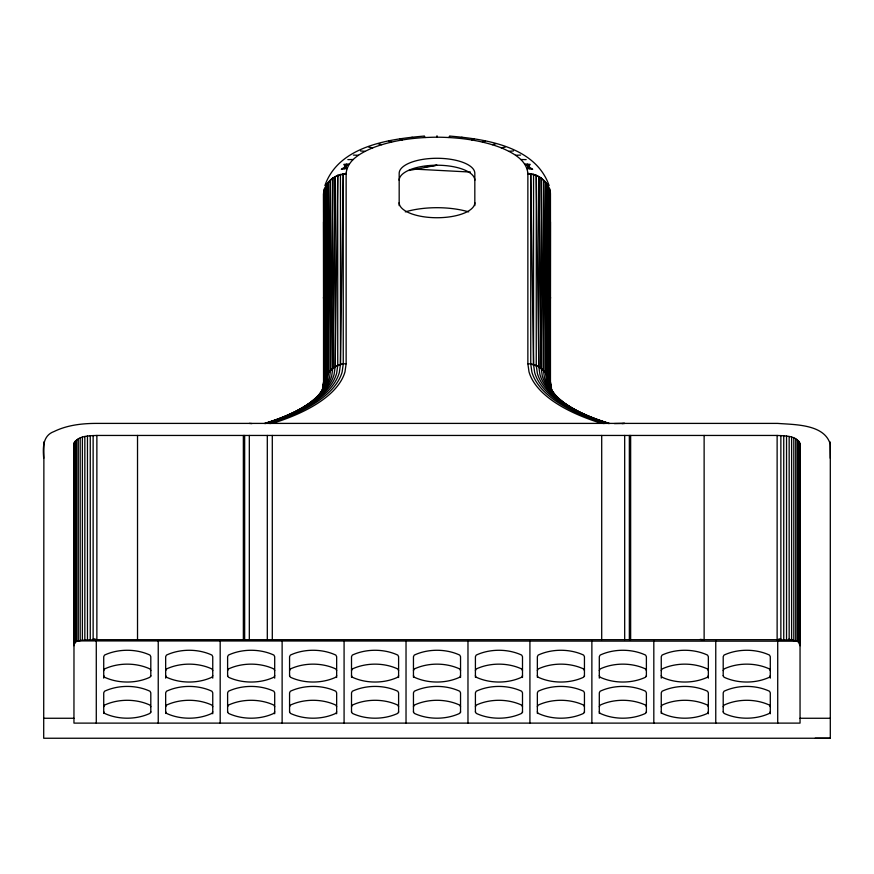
<?xml version="1.0" encoding="UTF-8"?>
<svg xmlns="http://www.w3.org/2000/svg" width="874" height="874" viewBox="0 0 874 874"><rect width="100%" height="100%" fill="white"/><g stroke="black" fill="none" stroke-linecap="round" stroke-linejoin="round"><path stroke-width="1.31" d="M607.823 423.322L604.054 422.273A185.801 74.006 0 0 1 534.669 372.532L533.544 364.589L533.566 174.319L527.863 173.336C526.476 159.658 512.415 152.6 501.173 147.782C480.755 139.982 458.741 137.382 437 137.185C415.259 137.382 393.245 139.982 372.827 147.782C361.585 152.6 347.524 159.658 346.137 173.336L346.137 363.737L345.001 371.811A191.504 76.278 0 0 1 273.486 423.071L269.804 423.562M533.566 174.319L536.275 175.281L536.254 365.485L537.368 373.373A183.092 72.924 0 0 0 605.737 422.371L609.768 423.508M607.332 422.819A180.514 71.908 0 0 1 539.924 374.509L538.81 366.676L538.843 176.526L536.275 175.281M608.817 423.595A178.132 70.958 0 0 1 542.295 375.918L541.192 368.151L541.235 178.056L538.843 176.526M566.658 405.012A174.024 69.319 0 0 1 546.37 379.513L545.289 371.832L545.343 181.825L541.235 178.056M561.108 401.199A172.375 68.664 0 0 1 548.02 381.643L546.927 373.996L546.993 184.119L545.343 181.825M527.863 173.926C537.139 174.145 546.337 179.978 549.385 188.926L549.32 378.813L550.391 386.406A169.982 67.702 0 0 0 552.936 392.677M549.385 188.926L550.085 191.504L550.019 381.392L551.45 390.645C552.106 377.109 541.749 364.043 527.863 363.737L527.863 173.336M550.085 191.504L550.019 381.392L546.927 373.996L548.348 186.457L548.282 376.333L549.364 383.948A171.02 68.117 0 0 0 556.225 396.807M546.927 373.996L545.289 371.832L546.993 184.119M346.137 173.336L337.725 175.281L332.765 178.056L330.634 369.877L329.542 377.601A175.958 70.084 0 0 1 293.161 412.965M545.343 181.967L543.366 369.877L544.458 377.601A175.958 70.084 0 0 0 580.839 412.965M265.183 423.595A178.132 70.958 0 0 0 331.705 375.918L332.808 368.151L335.157 176.832L340.434 174.767L346.137 173.926M266.668 422.819A180.514 71.908 0 0 0 334.076 374.509L335.19 366.676L337.725 175.652M266.177 423.322L269.946 422.273A185.801 74.006 0 0 0 339.331 372.532L340.456 364.589L343.253 174.188M550.456 221.909L550.259 388.69M550.259 299.935L550.456 297.226M550.259 300.164L550.456 297.477M43.886 441.905L43.7 738.246L830.3 738.246L830.3 444.396C824.652 424.01 794.652 424.753 777.576 423.398L96.424 423.398C82.014 423.42 67.167 425.103 54.09 431.516C42.476 435.613 42.87 448.034 43.7 458.271M74.061 443.085L73.951 723.115L800.049 723.115L800.049 444.571C797.831 435.361 784.699 435.929 777.128 435.449L96.872 435.449C89.17 435.82 78.452 435.547 74.061 443.085L73.951 645.722M332.765 178.056C327.575 181.781 324.036 187.757 323.544 194.159L323.544 388.974M346.137 363.737C331.847 363.65 322.069 377.131 322.55 390.645L323.981 381.392L323.915 191.504M335.157 176.832L330.591 180.011L327.007 184.119L327.073 373.996L325.98 381.643A172.375 68.664 0 0 1 312.892 401.199M328.657 181.825L328.711 371.832L327.63 379.513A174.024 69.319 0 0 1 307.342 405.012M343.253 173.675L343.253 364.065L342.127 372.018A188.62 75.131 0 0 1 271.694 422.503L268.405 423.42M322.55 390.645L323.915 381.894M74.061 641.811L82.385 640.161L96.872 639.692L777.128 639.692L791.615 640.161L799.939 641.811M324.877 185.616C338.566 146.286 388.22 139.141 424.054 136.093M324.615 379.294C327.368 371.232 334.971 365.452 343.253 364.065M74.061 644.28L76.737 640.915L798.574 641.188M103.722 670.566L104.519 668.971C118.263 662.536 136.257 662.536 150 668.971L150.809 670.566M103.722 706.716L104.519 705.121C118.263 698.687 136.257 698.687 150 705.121L150.809 706.716M150.809 675.613L150 677.208C136.257 683.643 118.263 683.643 104.519 677.208L103.722 675.613M165.667 670.566L166.464 668.971C180.219 662.536 198.201 662.536 211.956 668.971L212.753 670.566M150.809 711.764L150 713.359C136.257 719.805 118.263 719.805 104.519 713.359L103.722 711.764M165.667 706.716L166.464 705.121C180.219 698.687 198.201 698.687 211.956 705.121L212.753 706.716M212.753 675.613L211.956 677.208C198.201 683.643 180.219 683.643 166.464 677.208L165.667 675.613M227.611 670.566L228.42 668.971C242.164 662.536 260.157 662.536 273.901 668.971L274.698 670.566M212.753 711.764L211.956 713.359C198.201 719.805 180.219 719.805 166.464 713.359L165.667 711.764M227.611 706.716L228.42 705.121C242.164 698.687 260.157 698.687 273.901 705.121L274.698 706.716M274.698 675.613L273.901 677.208C260.157 683.643 242.164 683.643 228.42 677.208L227.611 675.613M289.567 670.566L290.365 668.971C304.108 662.536 322.102 662.536 335.845 668.971L336.654 670.566M274.698 711.764L273.901 713.359C260.157 719.805 242.164 719.805 228.42 713.359L227.611 711.764M289.567 706.716L290.365 705.121C304.108 698.687 322.102 698.687 335.845 705.121L336.654 706.716M336.654 675.613L335.845 677.208C322.102 683.643 304.108 683.643 290.365 677.208L289.567 675.613M351.512 670.566L352.309 668.971C366.064 662.536 384.047 662.536 397.801 668.971L398.599 670.566M336.654 711.764L335.845 713.359C322.102 719.805 304.108 719.805 290.365 713.359L289.567 711.764M351.512 706.716L352.309 705.121C366.064 698.687 384.047 698.687 397.801 705.121L398.599 706.716M398.599 675.613L397.801 677.208C384.047 683.643 366.064 683.643 352.309 677.208L351.512 675.613M413.457 670.566L414.265 668.971C428.009 662.536 446.002 662.536 459.746 668.971L460.543 670.566M398.599 711.764L397.801 713.359C384.047 719.805 366.064 719.805 352.309 713.359L351.512 711.764M413.457 706.716L414.265 705.121C428.009 698.687 446.002 698.687 459.746 705.121L460.543 706.716M460.543 675.613L459.746 677.208C446.002 683.643 428.009 683.643 414.265 677.208L413.457 675.613M475.412 670.566L476.21 668.971C489.953 662.536 507.947 662.536 521.691 668.971L522.499 670.566M460.543 711.764L459.746 713.359C446.002 719.805 428.009 719.805 414.265 713.359L413.457 711.764M475.412 706.716L476.21 705.121C489.953 698.687 507.947 698.687 521.691 705.121L522.499 706.716M522.499 675.613L521.691 677.208C507.947 683.643 489.953 683.643 476.21 677.208L475.412 675.613M537.357 670.566L538.155 668.971C551.909 662.536 569.892 662.536 583.646 668.971L584.444 670.566M522.499 711.764L521.691 713.359C507.947 719.805 489.953 719.805 476.21 713.359L475.412 711.764M537.357 706.716L538.155 705.121C551.909 698.687 569.892 698.687 583.646 705.121L584.444 706.716M584.444 675.613L583.646 677.208C569.892 683.643 551.909 683.643 538.155 677.208L537.357 675.613M599.302 670.566L600.11 668.971C613.854 662.536 631.847 662.536 645.591 668.971L646.389 670.566M584.444 711.764L583.646 713.359C569.892 719.805 551.909 719.805 538.155 713.359L537.357 711.764M599.302 706.716L600.11 705.121C613.854 698.687 631.847 698.687 645.591 705.121L646.389 706.716M646.389 675.613L645.591 677.208C631.847 683.643 613.854 683.643 600.11 677.208L599.302 675.613M661.257 670.566L662.055 668.971C675.799 662.536 693.792 662.536 707.536 668.971L708.344 670.566M646.389 711.764L645.591 713.359C631.847 719.805 613.854 719.805 600.11 713.359L599.302 711.764M661.257 706.716L662.055 705.121C675.799 698.687 693.792 698.687 707.536 705.121L708.344 706.716M708.344 675.613L707.536 677.208C693.792 683.643 675.799 683.643 662.055 677.208L661.257 675.613M723.202 670.566L724 668.971C737.754 662.536 755.737 662.536 769.491 668.971L770.289 670.566M708.344 711.764L707.536 713.359C693.792 719.805 675.799 719.805 662.055 713.359L661.257 711.764M723.202 706.716L724 705.121C737.754 698.687 755.737 698.687 769.491 705.121L770.289 706.716M770.289 675.613L769.491 677.208C755.737 683.643 737.754 683.643 724 677.208L723.202 675.613M770.289 711.764L769.491 713.359C755.737 719.805 737.754 719.805 724 713.359L723.202 711.764M346.563 164.181L344.148 168.802L341.341 169.305L349.327 163.984L343.799 164.378L347.011 168.627L344.148 168.802M448.843 137.502L449.597 136.224M460.489 138.42L461.975 137.196M471.731 139.938L473.927 138.813M482.382 142.036L485.245 141.042M264.232 423.508L268.263 422.371A183.092 72.924 0 0 0 336.632 373.373L337.746 365.485L337.725 175.281M492.248 144.658L495.744 143.828M75.426 641.188L76.737 640.915M408.857 170.506L437 165.219A37.822 15.066 0 0 1 474.822 180.273M501.173 147.782L505.227 147.149M779.674 639.298L777.128 639.692L777.128 435.449M425.059 166.879L437 165.219A37.822 15.066 0 0 0 399.178 180.273M779.772 639.353L777.128 639.692L781.203 639.309M509.007 151.333L513.551 150.929M622.059 423.595L624.67 423.398L614.4 423.584M515.605 155.266L520.565 155.102M347.852 159.614L353.151 159.505M43.7 718.264L73.951 718.264M800.049 718.264L830.3 718.264M815.18 738.235L830.3 738.246M520.849 159.505L526.148 159.614M353.435 155.102L358.395 155.266M414.549 169.119L470.441 172.058M529.852 168.802L526.989 168.627L530.201 164.378L524.673 163.984L532.659 169.305L529.852 168.802L527.437 164.181M604.196 423.562L600.514 423.071A191.504 76.278 0 0 1 528.999 371.811L527.863 363.737M249.33 423.398L251.941 423.595M700.129 639.375L704.127 639.692L704.127 435.449M449.946 136.093C485.78 139.141 535.434 146.286 549.123 185.616M360.449 150.929L364.993 151.333M92.797 639.309L96.872 639.692L96.872 435.449M94.392 639.386L96.872 639.692L94.326 639.298M368.773 147.149L372.827 147.782M530.747 173.675L530.747 364.065L538.81 366.676L545.289 371.832M788.556 639.233L792.281 639.954M794.761 640.434L798.574 642.019L800.049 645.722M378.256 143.828L381.752 144.658M605.595 423.42L602.306 422.503A188.62 75.131 0 0 1 531.873 372.018L530.747 364.065M388.755 141.042L391.618 142.036M400.074 138.813L402.269 139.938M93.496 639.189L96.282 640.915L96.282 723.115M412.025 137.196L413.511 138.42M424.403 136.224L425.157 137.502M551.45 390.645L550.085 381.894M830.3 458.271L830.114 441.905M323.544 297.477L323.741 300.164M323.544 221.909L323.741 388.69M323.544 297.226L323.741 299.935M530.747 174.188L533.544 364.589M538.843 176.832L541.192 368.151M536.275 175.652L538.81 366.676M541.235 178.296L543.366 369.877L543.409 179.826M328.657 181.967L330.634 369.877L330.591 179.826M327.007 184.119L328.711 371.832M327.073 373.996L325.652 186.457L325.718 376.333L324.636 383.948A171.02 68.117 0 0 1 317.775 396.807M323.981 381.392L323.544 194.159A113.456 45.186 0 0 1 324.516 188.26M332.765 178.296L332.808 368.151M324.615 188.926L324.68 378.813L323.609 386.406A169.982 67.702 0 0 1 321.064 392.677M799.939 443.085L799.939 644.28M799.448 441.938L799.448 643.133M798.574 440.835L798.574 642.019M797.328 439.786L797.328 640.893M795.733 438.814L795.733 640.62M793.811 437.929L793.811 640.38M791.615 437.164L791.615 640.161M789.167 436.53L789.167 639.986M786.534 436.039L786.534 639.855M783.749 435.689L783.749 639.757M780.864 435.492L780.864 639.702M777.718 640.915L777.718 723.115M770.289 678.137L770.289 656.691L769.491 655.096C755.737 648.661 737.754 648.661 724 655.096L723.202 656.691L723.202 675.973M770.289 713.763L770.289 692.842L769.491 691.247C755.737 684.812 737.754 684.812 724 691.247L723.202 692.842L723.202 712.124M715.762 640.915L715.762 723.115M708.344 678.137L708.344 656.691L707.536 655.096C693.792 648.661 675.799 648.661 662.055 655.096L661.257 656.691L661.257 678.137M708.344 713.763L708.344 692.842L707.536 691.247C693.792 684.812 675.799 684.812 662.055 691.247L661.257 692.842L661.257 713.479M653.818 640.915L653.818 723.115M646.389 676.443L646.389 656.691L645.591 655.096C631.847 648.661 613.854 648.661 600.11 655.096L599.302 656.691L599.302 678.137M646.389 712.496L646.389 692.842L645.591 691.247C631.847 684.812 613.854 684.812 600.11 691.247L599.302 692.842L599.302 713.479M630.646 435.449L630.646 639.692M629.346 435.449L629.346 639.692M624.681 435.449L624.681 639.692M601.705 435.449L601.705 639.692M591.873 640.915L591.873 723.115M584.444 676.443L584.444 656.691L583.646 655.096C569.892 648.661 551.909 648.661 538.155 655.096L537.357 656.691L537.357 677.328M584.444 712.496L584.444 692.842L583.646 691.247C569.892 684.812 551.909 684.812 538.155 691.247L537.357 692.842L537.357 713.479M550.456 388.974L550.456 194.159A113.456 45.186 0 0 0 549.484 188.26M529.917 640.915L529.917 723.115M522.499 677.503L522.499 656.691L521.691 655.096C507.947 648.661 489.953 648.661 476.21 655.096L475.412 656.691L475.412 677.328M522.499 712.496L522.499 692.842L521.691 691.247C507.947 684.812 489.953 684.812 476.21 691.247L475.412 692.842L475.412 712.124M474.822 205.608L474.822 173.336A37.822 15.066 0 0 0 437 158.281A37.822 15.066 0 0 0 399.178 173.336L399.178 205.608M467.972 640.915L467.972 723.115M460.543 677.503L460.543 656.691L459.746 655.096C446.002 648.661 428.009 648.661 414.265 655.096L413.457 656.691L413.457 677.328M460.543 712.496L460.543 692.842L459.746 691.247C446.002 684.812 428.009 684.812 414.265 691.247L413.457 692.842L413.457 712.124M437 135.754L437 137.185M406.028 640.915L406.028 723.115M398.599 677.503L398.599 656.691L397.801 655.096C384.047 648.661 366.064 648.661 352.309 655.096L351.512 656.691L351.512 677.328M398.599 712.496L398.599 692.842L397.801 691.247C384.047 684.812 366.064 684.812 352.309 691.247L351.512 692.842L351.512 712.124M344.083 640.915L344.083 723.115M340.434 174.319L340.456 364.589M336.654 677.503L336.654 656.691L335.845 655.096C322.102 648.661 304.108 648.661 290.365 655.096L289.567 656.691L289.567 675.973M336.654 713.763L336.654 692.842L335.845 691.247C322.102 684.812 304.108 684.812 290.365 691.247L289.567 692.842L289.567 712.124M335.157 176.526L335.19 366.676M282.127 640.915L282.127 723.115M274.698 678.137L274.698 656.691L273.901 655.096C260.157 648.661 242.164 648.661 228.42 655.096L227.611 656.691L227.611 675.973M274.698 713.763L274.698 692.842L273.901 691.247C260.157 684.812 242.164 684.812 228.42 691.247L227.611 692.842L227.611 712.124M272.295 435.449L272.295 639.692M267.302 435.449L267.302 639.692M249.319 435.449L249.319 639.692M244.654 435.449L244.654 639.692M243.354 435.449L243.354 639.692M220.182 640.915L220.182 723.115M212.753 678.137L212.753 656.691L211.956 655.096C198.201 648.661 180.219 648.661 166.464 655.096L165.667 656.691L165.667 678.137M212.753 713.763L212.753 692.842L211.956 691.247C198.201 684.812 180.219 684.812 166.464 691.247L165.667 692.842L165.667 713.479M158.238 640.915L158.238 723.115M150.809 676.443L150.809 656.691L150 655.096C136.257 648.661 118.263 648.661 104.519 655.096L103.722 656.691L103.722 678.137M150.809 712.496L150.809 692.842L150 691.247C136.257 684.812 118.263 684.812 104.519 691.247L103.722 692.842L103.722 713.479M137.524 435.449L137.524 639.692M93.136 435.492L93.136 639.702M90.251 435.689L90.251 639.757M87.466 436.039L87.466 639.855M84.833 436.53L84.833 639.986M82.385 437.164L82.385 640.161M80.19 437.929L80.19 640.38M78.267 438.814L78.267 640.62M76.672 439.786L76.672 640.893M75.426 440.835L75.426 642.019M74.552 441.938L74.552 643.133M592.801 418.438A175.958 70.084 0 0 1 589.098 416.865M586.694 415.784A175.958 70.084 0 0 1 583.209 414.145M290.791 414.145A175.958 70.084 0 0 1 287.306 415.784M284.902 416.865A175.958 70.084 0 0 1 281.199 418.438M474.822 202.67A37.822 15.066 0 0 1 437 217.735A37.822 15.066 0 0 1 399.178 202.67M405.307 211.879A53.074 21.14 0 0 1 468.693 211.879"/></g></svg>
